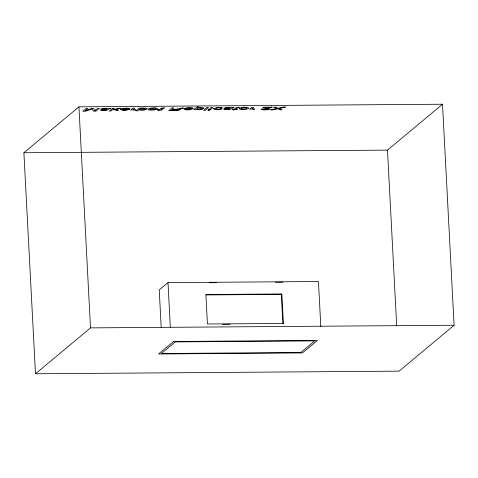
<?xml version="1.0" encoding="UTF-8"?>
<svg xmlns="http://www.w3.org/2000/svg" width="478" height="478" viewBox="0 0 478 478"><rect width="100%" height="100%" fill="white"/><g stroke="black" fill="none" stroke-linecap="round" stroke-linejoin="round"><path stroke-width="0.72" d="M23.9 152.745L78.93 106.845L442.514 104.228L454.1 325.255L399.07 371.155L35.486 373.772L23.9 152.745L387.491 150.122L442.514 104.228M35.486 373.772L90.509 327.878L454.1 325.255M320.81 326.51L318.45 281.524L168.005 282.606L159.234 289.919L161.206 327.532M281.327 294.388L281.841 293.958L283.388 323.457L282.874 323.887L281.327 294.388L206.114 294.932M209.173 282.737L216.63 282.683M275.501 282.259L282.952 282.205M281.841 293.958L205.887 294.508L207.434 324.006L283.388 323.457M222.557 324.323L230.002 324.269M387.491 150.122L396.692 325.757M168.005 282.606L170.359 327.591M78.93 106.845L90.509 327.878M102.555 108.93L106.935 109.372C107.777 108.064 103.511 108.602 102.555 108.93M225.753 108.04L230.127 108.488C230.97 107.174 226.703 107.717 225.753 108.04M148.078 109.253L148.616 109.803A4.278 0.789 -3 0 0 150.713 110.059C164.761 109.874 153.88 105.74 148.078 109.253M239.131 108.596L239.669 109.145A4.278 0.789 -3 0 0 241.772 109.402C255.814 109.217 244.933 105.082 239.131 108.596M213.427 108.781C215.435 110.322 219.318 109.641 221.816 108.847C220.501 109.05 212.746 110.006 216.689 108.01A2.139 0.394 -3 0 1 218.291 107.813C219.605 107.263 221.947 108.996 222.467 107.897A3.555 0.657 -3 0 0 221.32 107.598L216.45 107.687L213.427 108.781M101.868 109.773L103.714 110.131L106.522 109.665L100.697 109.062L104.001 108.339L110.962 108.339L110.669 108.584C108.936 108.171 108.219 110.502 106.463 110.257C105.435 110.765 97.219 110.167 101.868 109.773M225.06 108.888L226.907 109.241L229.715 108.775L223.889 108.177L227.193 107.454L234.154 107.448L233.862 107.693C232.129 107.281 231.412 109.617 229.655 109.366C228.627 109.874 220.412 109.277 225.06 108.888M139.433 109.319C140.819 110.328 143.561 109.868 145.181 109.103C144.936 107.562 140.646 108.303 139.433 109.319M147.116 108.679C145.169 110.681 141.44 110.173 138.811 109.868L137.634 110.854L135.985 110.866L139.247 108.142L145.569 108.112L147.116 108.679M268.266 108.859C267.238 109.677 263.474 110.155 263.014 108.942L261.293 108.954L261.263 109.516C265.206 110.663 276.774 108.835 264.716 107.735L272.257 107.186L263.008 107.251L262.852 107.568L263.647 108.076L268.266 108.859M122.171 109.402C123.342 110.502 126.156 109.97 127.769 109.36L122.171 109.402M185.368 108.948C186.54 110.048 189.354 109.51 190.967 108.906L185.368 108.948M202.188 108.345C195.197 112.031 194.528 106.283 202.188 108.345M133.338 109.313L133.876 109.749L135.919 109.815L135.501 110.167L132.657 109.815L130.637 110.167L133.009 108.189L134.706 108.177L133.338 109.313M252.253 108.458L252.79 108.894L254.834 108.96L254.41 109.307L251.571 108.954L249.552 109.307L251.924 107.329L253.615 107.317L252.253 108.458M150.014 109.008L150.044 109.564A2.372 0.436 -3 0 0 151.317 109.773L154.818 109.492L156.007 108.745L155.189 108.303L153.109 108.267L150.014 109.008M180.696 109.587L177.84 110.466L168.728 110.621L171.978 107.909L173.855 107.891L172.456 109.056C174.458 110.43 190.537 105.698 179.387 109.175L180.696 109.587M241.067 108.351L241.103 108.906A2.372 0.436 -3 0 0 242.376 109.115L245.877 108.835L247.06 108.088L246.242 107.646L244.168 107.61L241.067 108.351M178.802 109.665L177.153 110.191L170.975 110.293L172.092 109.366L178.802 109.665M120.54 109.223C121.794 111.219 127.447 110.364 129.825 109.086L122.44 109.139L125.379 108.47L129.998 108.823L129.281 108.369L126.264 108.165L122.75 108.458L120.54 109.223M183.743 108.763C184.998 110.759 190.65 109.91 193.028 108.631L185.637 108.685L188.583 108.016L193.202 108.369L192.485 107.914L189.461 107.711L185.954 108.004L183.743 108.763M203.921 108.404C201.68 110.125 198.298 109.838 195.633 109.426L193.674 109.701L196.978 106.947L198.675 106.935L197.462 107.944L202.033 107.669L203.616 107.944L203.921 108.404M95.564 110.048L94.781 110.735L93.58 108.47L91.728 108.482L85.012 110.8L87.803 108.512L86.016 108.524L82.76 111.243L85.443 111.219L92.164 108.894L93.359 111.165L96.012 111.147L99.263 108.428L97.488 108.44L95.564 110.048M112.569 108.333L109.319 111.051L110.944 111.039L112.832 109.462L116.172 110.269L118.341 110.257L115.371 109.54L120.928 108.273L118.765 108.291L114.421 109.313L113.31 109.068L114.2 108.321L112.569 108.333M157.746 109.701L157.423 109.976L158.786 109.964L158.122 110.514L162.108 109.94L162.43 109.665L160.823 109.677L162.371 108.387L164.48 107.962L161.474 108.07L159.108 109.689L157.746 109.701M206.932 107.652L203.676 110.37L205.373 110.358L208.623 107.64L206.932 107.652M208.36 109.964L207.912 110.34L210.087 109.946L208.36 109.964M211.162 107.622L208.802 109.593L210.523 109.582L212.889 107.61L211.162 107.622M232.726 109.163L232.404 109.432L233.766 109.42L233.103 109.976L237.088 109.396L237.417 109.127L235.809 109.139L237.357 107.849L239.46 107.419L236.461 107.526L234.095 109.151L232.726 109.163M173.568 341.489L158.612 353.965L302.484 352.931L317.446 340.45L173.568 341.489M175.241 341.901L161.319 353.517L300.811 352.513L314.739 340.898L175.241 341.901M283.334 107.102L278.268 108.249L275.776 107.156L273.518 107.174L276.804 108.53L270.578 109.886L272.92 109.868L277.694 108.805L279.947 109.821L282.181 109.803L279.128 108.512L285.659 107.084L283.334 107.102"/></g></svg>
